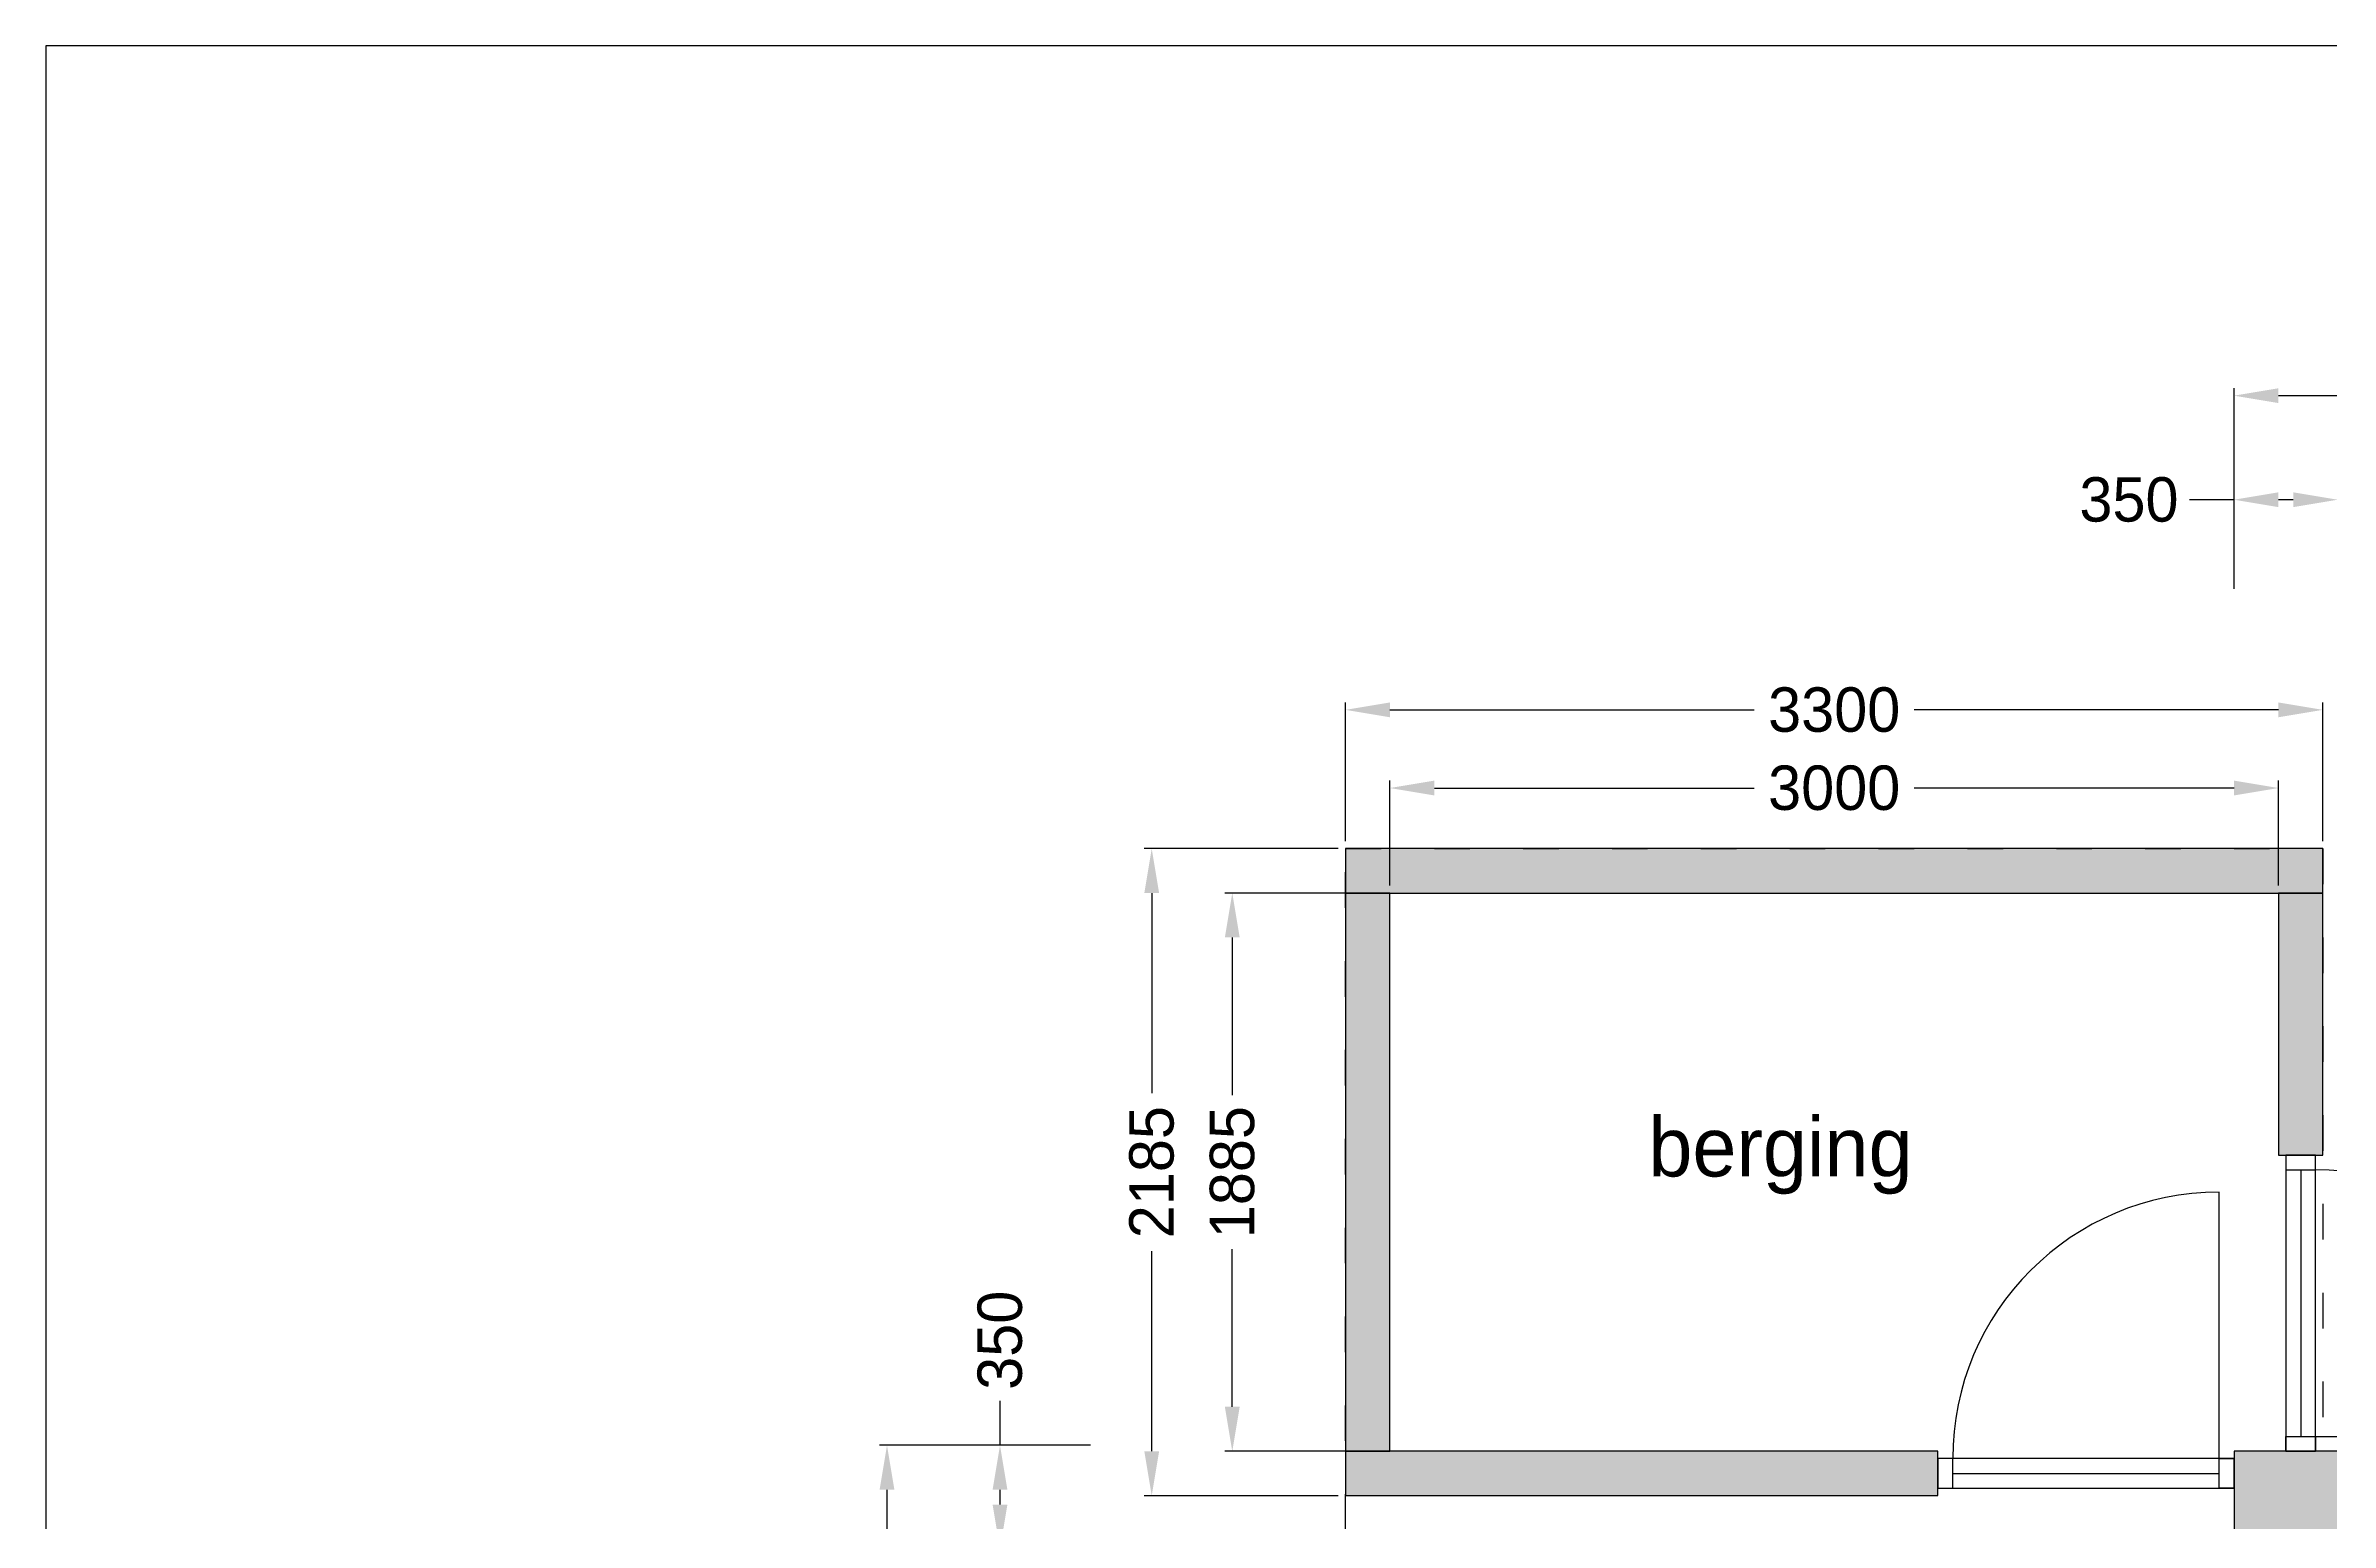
# Model space of a CAD drawing. Header units: millimetres. Extents: x 194362 to 347421, y -189721 to -131700.
# Drawn here: x 229908 to 237621, y -176931 to -171945 of the extents above; entities that cross this region are included whole.
import ezdxf

# ---------------------------------------------------------------- set-up
doc = ezdxf.new("R2010")
doc.units = ezdxf.units.MM
doc.linetypes.add('ACAD_ISO03W100', pattern=[30, 12, -18])
for name, color, linetype in [('arcering', 5, 'Continuous'), ('constructiehout', 1, 'Continuous'), ('KOZIJN', 1, 'Continuous'), ('MAATLIJN', 5, 'Continuous'), ('streep', 5, 'ACAD_ISO03W100'), ('text', 7, 'Continuous'), ('wand', 2, 'Continuous')]:
    doc.layers.add(name, color=color, linetype=linetype)
doc.layers.add('hulp', color=6, linetype='Continuous', plot=False)
doc.styles.add('maat-klein', font='LSANS.TTF', dxfattribs={"height": 150})
doc.styles.get("Standard").update_dxf_attribs({"font": 'LSANS.TTF', "height": 20})
doc.dimstyles.new('maat-klein', dxfattribs={"dimtxt": 2.5, "dimasz": 150, "dimexe": 25, "dimexo": 25, "dimgap": 25, "dimtad": 0, "dimdec": 4, "dimtxsty": 'maat-klein', "dimcen": 150, "dimclrd": 256, "dimclre": 256, "dimclrt": 256, "dimadec": 0, "dimazin": 1, "dimtfac": 1, "dimtdec": 4, "dimtmove": 0, "dimatfit": 3, "dimfxl": 1, "dimlwd": -1, "dimlwe": -1, "dimarcsym": 0})

# ---------------------------------------------------------------- blocks, each defined once
blk = doc.blocks.new('*D60')
at = {"layer": 'Defpoints', "color": 0, "transparency": 16777216}
for p in [(233129.8, -176671.4), (233456.1, -176671.4), (233456.1, -177021.4)]:
    blk.add_point(p, dxfattribs=at)
at = {"layer": 'MAATLIJN', "transparency": 16777216}
for p, q in [((233129.8, -176671.4), (233129.8, -176521.4)), ((233431.1, -176671.4), (233104.8, -176671.4)), ((233129.8, -176871.4), (233129.8, -176821.4)), ((233431.1, -177021.4), (233104.8, -177021.4))]:
    blk.add_line(p, q, dxfattribs=at)
for points in [[(233104.8, -176821.4), (233154.8, -176821.4), (233129.8, -176671.4)], [(233104.8, -176871.4), (233154.8, -176871.4), (233129.8, -177021.4)]]:
    blk.add_solid(points, dxfattribs=at)
at = {"layer": 'MAATLIJN', "transparency": 16777216, "insert": (233129.8, -176316.6), "char_height": 150, "attachment_point": 5, "rotation": 90, "style": 'maat-klein'}
blk.add_mtext('350', dxfattribs=at)
blk = doc.blocks.new('*D62')
at = {"layer": 'Defpoints', "color": 0, "transparency": 16777216}
for p in [(232748.2, -176671.4), (233459.8, -176671.4), (233459.8, -186071.4)]:
    blk.add_point(p, dxfattribs=at)
at = {"layer": 'MAATLIJN', "transparency": 16777216}
for p, q in [((233434.8, -176671.4), (232723.2, -176671.4)), ((232748.2, -176821.4), (232748.2, -181098.3)), ((232748.2, -185921.4), (232748.2, -181644.4)), ((233434.8, -186071.4), (232723.2, -186071.4))]:
    blk.add_line(p, q, dxfattribs=at)
for points in [[(232723.2, -176821.4), (232773.2, -176821.4), (232748.2, -176671.4)], [(232723.2, -185921.4), (232773.2, -185921.4), (232748.2, -186071.4)]]:
    blk.add_solid(points, dxfattribs=at)
at = {"layer": 'MAATLIJN', "transparency": 16777216, "insert": (232748.2, -181371.4), "char_height": 150, "attachment_point": 5, "rotation": 90, "style": 'maat-klein'}
blk.add_mtext('9400', dxfattribs=at)
blk = doc.blocks.new('*D65')
at = {"layer": 'Defpoints', "color": 0, "transparency": 16777216}
for p in [(237296.2, -173478.1), (237296.2, -173804.4), (237646.2, -173804.4)]:
    blk.add_point(p, dxfattribs=at)
at = {"layer": 'MAATLIJN', "transparency": 16777216}
for p, q in [((237296.2, -173779.4), (237296.2, -173453.1)), ((237646.2, -173779.4), (237646.2, -173453.1)), ((237296.2, -173478.1), (237146.2, -173478.1)), ((237496.2, -173478.1), (237446.2, -173478.1))]:
    blk.add_line(p, q, dxfattribs=at)
for points in [[(237446.2, -173453.1), (237446.2, -173503.1), (237296.2, -173478.1)], [(237496.2, -173453.1), (237496.2, -173503.1), (237646.2, -173478.1)]]:
    blk.add_solid(points, dxfattribs=at)
at = {"layer": 'MAATLIJN', "transparency": 16777216, "insert": (236941.4, -173478.1), "char_height": 150, "attachment_point": 5, "style": 'maat-klein'}
blk.add_mtext('350', dxfattribs=at)
blk = doc.blocks.new('*D67')
at = {"layer": 'Defpoints', "color": 0, "transparency": 16777216}
for p in [(244696.2, -173126.7), (237296.2, -173804.4), (244696.2, -173804.4)]:
    blk.add_point(p, dxfattribs=at)
at = {"layer": 'MAATLIJN', "transparency": 16777216}
for p, q in [((237296.2, -173779.4), (237296.2, -173101.7)), ((237446.2, -173126.7), (240726.5, -173126.7)), ((244546.2, -173126.7), (241265.9, -173126.7)), ((244696.2, -173779.4), (244696.2, -173101.7))]:
    blk.add_line(p, q, dxfattribs=at)
for points in [[(237446.2, -173101.7), (237446.2, -173151.7), (237296.2, -173126.7)], [(244546.2, -173101.7), (244546.2, -173151.7), (244696.2, -173126.7)]]:
    blk.add_solid(points, dxfattribs=at)
at = {"layer": 'MAATLIJN', "transparency": 16777216, "insert": (240996.2, -173126.7), "char_height": 150, "attachment_point": 5, "style": 'maat-klein'}
blk.add_mtext('7400', dxfattribs=at)
blk = doc.blocks.new('*D73')
at = {"layer": 'Defpoints', "color": 0, "transparency": 16777216}
for p in [(233642, -174656.4), (234296.2, -174656.4), (234296.2, -176841.4)]:
    blk.add_point(p, dxfattribs=at)
at = {"layer": 'MAATLIJN', "transparency": 16777216}
for p, q in [((234271.2, -174656.4), (233617, -174656.4)), ((233642, -174806.4), (233642, -175482.3)), ((233642, -176691.4), (233642, -176015.5)), ((234271.2, -176841.4), (233617, -176841.4))]:
    blk.add_line(p, q, dxfattribs=at)
for points in [[(233617, -174806.4), (233667, -174806.4), (233642, -174656.4)], [(233617, -176691.4), (233667, -176691.4), (233642, -176841.4)]]:
    blk.add_solid(points, dxfattribs=at)
at = {"layer": 'MAATLIJN', "transparency": 16777216, "insert": (233642, -175748.9), "char_height": 150, "attachment_point": 5, "rotation": 90, "style": 'maat-klein'}
blk.add_mtext('2185', dxfattribs=at)
blk = doc.blocks.new('*D74')
at = {"layer": 'Defpoints', "color": 0, "transparency": 16777216}
for p in [(233914, -174806.4), (234446.2, -174806.4), (234446.2, -176691.4)]:
    blk.add_point(p, dxfattribs=at)
at = {"layer": 'MAATLIJN', "transparency": 16777216}
for p, q in [((234421.2, -174806.4), (233889, -174806.4)), ((233914, -174956.4), (233914, -175489)), ((233914, -176541.4), (233914, -176008.8)), ((234421.2, -176691.4), (233889, -176691.4))]:
    blk.add_line(p, q, dxfattribs=at)
for points in [[(233889, -174956.4), (233939, -174956.4), (233914, -174806.4)], [(233889, -176541.4), (233939, -176541.4), (233914, -176691.4)]]:
    blk.add_solid(points, dxfattribs=at)
at = {"layer": 'MAATLIJN', "transparency": 16777216, "insert": (233914, -175748.9), "char_height": 150, "attachment_point": 5, "rotation": 90, "style": 'maat-klein'}
blk.add_mtext('1885', dxfattribs=at)
blk = doc.blocks.new('*D75')
at = {"layer": 'Defpoints', "color": 0, "transparency": 16777216}
for p in [(237446.2, -174451.7), (234446.2, -174806.4), (237446.2, -174806.4)]:
    blk.add_point(p, dxfattribs=at)
at = {"layer": 'MAATLIJN', "transparency": 16777216}
for p, q in [((234446.2, -174781.4), (234446.2, -174426.7)), ((234596.2, -174451.7), (235675.8, -174451.7)), ((237296.2, -174451.7), (236216.6, -174451.7)), ((237446.2, -174781.4), (237446.2, -174426.7))]:
    blk.add_line(p, q, dxfattribs=at)
for points in [[(234596.2, -174426.7), (234596.2, -174476.7), (234446.2, -174451.7)], [(237296.2, -174426.7), (237296.2, -174476.7), (237446.2, -174451.7)]]:
    blk.add_solid(points, dxfattribs=at)
at = {"layer": 'MAATLIJN', "transparency": 16777216, "insert": (235946.2, -174451.7), "char_height": 150, "attachment_point": 5, "style": 'maat-klein'}
blk.add_mtext('3000', dxfattribs=at)
blk = doc.blocks.new('*D76')
at = {"layer": 'Defpoints', "color": 0, "transparency": 16777216}
for p in [(237596.2, -174187.8), (234296.2, -174656.4), (237596.2, -174656.4)]:
    blk.add_point(p, dxfattribs=at)
at = {"layer": 'MAATLIJN', "transparency": 16777216}
for p, q in [((234296.2, -174631.4), (234296.2, -174162.8)), ((237596.2, -174631.4), (237596.2, -174162.8)), ((234446.2, -174187.8), (235675.8, -174187.8)), ((237446.2, -174187.8), (236216.6, -174187.8))]:
    blk.add_line(p, q, dxfattribs=at)
for points in [[(234446.2, -174162.8), (234446.2, -174212.8), (234296.2, -174187.8)], [(237446.2, -174162.8), (237446.2, -174212.8), (237596.2, -174187.8)]]:
    blk.add_solid(points, dxfattribs=at)
at = {"layer": 'MAATLIJN', "transparency": 16777216, "insert": (235946.2, -174187.8), "char_height": 150, "attachment_point": 5, "style": 'maat-klein'}
blk.add_mtext('3300', dxfattribs=at)

msp = doc.modelspace()

# ---------------------------------------------------------------- hatches: boundary and pattern name
at = {"layer": 'arcering'}
h = msp.add_hatch(color=256, dxfattribs=at)
h.dxf.hatch_style = 1
h.paths.add_polyline_path([(234296.20338, -174806.39181), (234296.20338, -176691.39181), (234446.20338, -176691.39181), (234446.20338, -174806.39181)])
h.paths.add_polyline_path([(234296.20338, -174806.39181), (237596.20338, -174806.39181), (237596.20338, -174656.39181), (234296.20338, -174656.39181)])
h.paths.add_polyline_path([(234296.20338, -176841.39181), (236296.20338, -176841.39181), (236296.20338, -176691.39181), (234296.20338, -176691.39181)])
h.paths.add_polyline_path([(237446.20338, -174806.39181), (237446.20338, -175691.39181), (237596.20338, -175691.39181), (237596.20338, -174806.39181)])
at = {"layer": 'wand'}
h = msp.add_hatch(color=256, dxfattribs=at)
h.dxf.hatch_style = 1
h.paths.add_polyline_path([(244346.20338, -177021.39181), (243546.20338, -177021.39181), (243546.20338, -176691.39181), (244696.20338, -176691.39181), (244696.20338, -177741.39181), (244346.20338, -177741.39181)])
h.paths.add_polyline_path([(240446.20338, -177021.39181), (241546.20338, -177021.39181), (241546.20338, -176691.39181), (240446.20338, -176691.39181)])
h.paths.add_polyline_path([(237646.20338, -177021.39181), (238446.20338, -177021.39181), (238446.20338, -176691.39181), (237296.20338, -176691.39181), (237296.20338, -181556.39181), (237646.20338, -181556.39181)])
h.paths.add_polyline_path([(238886.20338, -185721.39181), (238886.20338, -185926.39181), (238916.20338, -185926.39181), (238916.20338, -186051.39181), (237296.20338, -186051.39181), (237296.20338, -184541.39181), (237646.20338, -184541.39181), (237646.20338, -185721.39181)])
h.paths.add_polyline_path([(239146.20338, -185721.39181), (239146.20338, -185926.39181), (239116.20338, -185926.39181), (239116.20338, -186051.39181), (239646.20338, -186051.39181), (239646.20338, -185721.39181)])
h.paths.add_polyline_path([(240896.20338, -185721.39181), (240896.20338, -186051.39181), (241796.20338, -186051.39181), (241796.20338, -185721.39181)])
h.paths.add_polyline_path([(244346.20338, -185721.39181), (243296.20338, -185721.39181), (243296.20338, -186051.39181), (244696.20338, -186051.39181), (244696.20338, -183741.39181), (244346.20338, -183741.39181)])
h.paths.add_polyline_path([(244346.20338, -182741.39181), (244696.20338, -182741.39181), (244696.20338, -178741.39181), (244346.20338, -178741.39181)])

# ---------------------------------------------------------------- linework, layer by layer
msp.add_lwpolyline([(229907.73406, -189720.98102), (260901.41777, -189720.98102), (260901.41777, -171944.86583), (229907.73406, -171944.86583)], close=True)
at = {"layer": 'constructiehout'}
for points in [[(234296.20338, -174806.39181), (237596.20338, -174806.39181), (237596.20338, -174656.39181), (234296.20338, -174656.39181)], [(234296.20338, -174806.39181), (234296.20338, -176691.39181), (234446.20338, -176691.39181), (234446.20338, -174806.39181)], [(237446.20338, -174806.39181), (237446.20338, -175691.39181), (237596.20338, -175691.39181), (237596.20338, -174806.39181)], [(234296.20338, -176841.39181), (236296.20338, -176841.39181), (236296.20338, -176691.39181), (234296.20338, -176691.39181)]]:
    msp.add_lwpolyline(points, close=True, dxfattribs=at)
at = {"layer": 'hulp'}
msp.add_lwpolyline([(237296.20338, -186051.39181), (244696.20338, -186051.39181), (244696.20338, -176691.39181), (237296.20338, -176691.39181)], close=True, dxfattribs=at)
at = {"layer": 'KOZIJN'}
for p, q in [((237521.20338, -175741.39181), (237521.20338, -176641.39181)), ((237246.20338, -176716.39181), (237246.20338, -175816.39181)), ((237571.20338, -176641.39181), (238471.20338, -176641.39181)), ((236346.20338, -176766.39181), (237246.20338, -176766.39181))]:
    msp.add_line(p, q, dxfattribs=at)
for points in [[(237471.20338, -175691.39181), (237471.20338, -176691.39181), (237571.20338, -176691.39181), (237571.20338, -175691.39181)], [(237471.20338, -175691.39181), (237471.20338, -175741.39181), (237571.20338, -175741.39181), (237571.20338, -175691.39181)], [(237471.20338, -176691.39181), (237471.20338, -176641.39181), (237571.20338, -176641.39181), (237571.20338, -176691.39181)], [(236296.20338, -176816.39181), (237296.20338, -176816.39181), (237296.20338, -176716.39181), (236296.20338, -176716.39181)], [(236296.20338, -176816.39181), (236346.20338, -176816.39181), (236346.20338, -176716.39181), (236296.20338, -176716.39181)], [(237296.20338, -176816.39181), (237246.20338, -176816.39181), (237246.20338, -176716.39181), (237296.20338, -176716.39181)]]:
    msp.add_lwpolyline(points, close=True, dxfattribs=at)
for centre, start, end in [((237571.20338, -176641.39181), 0, 90), ((237246.20338, -176716.39181), 90, 180)]:
    msp.add_arc(centre, 900, start, end, dxfattribs=at)
at = {"layer": 'streep', "ltscale": 10}
msp.add_lwpolyline([(237296.20338, -182656.39181), (234296.20338, -182656.39181), (234296.20338, -174656.39181), (237596.20338, -174656.39181), (237596.20338, -176691.39181)], dxfattribs=at)
at = {"layer": 'wand'}
msp.add_lwpolyline([(237646.20338, -177021.39181), (238446.20338, -177021.39181), (238446.20338, -176691.39181), (237296.20338, -176691.39181), (237296.20338, -181556.39181), (237646.20338, -181556.39181)], close=True, dxfattribs=at)

# ---------------------------------------------------------------- texts
at = {"layer": 'text', "insert": (235118.76182, -175563.47138), "char_height": 200, "width": 5617.67, "attachment_point": 1}
msp.add_mtext('\\pi-600,l800,t800;berging', dxfattribs=at)

# ---------------------------------------------------------------- dimensions: what is measured, and where the dimension line sits
at = {"layer": 'MAATLIJN'}
for base, p1, p2, picture, middle in [((244696.20338, -173126.73851), (237296.20338, -173804.37422), (244696.20338, -173804.37422), '*D67', (240996.20338, -173126.73851)), ((237296.20338, -173478.12422), (237646.20338, -173804.37422), (237296.20338, -173804.37422), '*D65', (236941.40608, -173478.12422)), ((237596.20338, -174187.75276), (234296.20338, -174656.39181), (237596.20338, -174656.39181), '*D76', (235946.20338, -174187.75276)), ((237446.20338, -174451.70538), (234446.20338, -174806.39181), (237446.20338, -174806.39181), '*D75', (235946.20338, -174451.70538))]:
    dim = msp.add_linear_dim(base=base, p1=p1, p2=p2, dimstyle='maat-klein', dxfattribs=at)
    dim.commit()
    dim.dimension.update_dxf_attribs({"geometry": picture, "text_midpoint": middle})
for base, p1, p2, picture, middle in [((233642.04166, -174656.39181), (234296.20338, -176841.39181), (234296.20338, -174656.39181), '*D73', (233642.04166, -175748.89181)), ((233914.0239, -174806.39181), (234446.20338, -176691.39181), (234446.20338, -174806.39181), '*D74', (233914.0239, -175748.89181)), ((233129.80758, -176671.39181), (233456.05758, -177021.39181), (233456.05758, -176671.39181), '*D60', (233129.80758, -176316.59452)), ((232748.24692, -176671.39181), (233459.80758, -186071.39181), (233459.80758, -176671.39181), '*D62', (232748.24692, -181371.39181))]:
    dim = msp.add_linear_dim(base=base, p1=p1, p2=p2, angle=90, dimstyle='maat-klein', dxfattribs=at)
    dim.commit()
    dim.dimension.update_dxf_attribs({"geometry": picture, "text_midpoint": middle})

doc.saveas('drawing.dxf')
